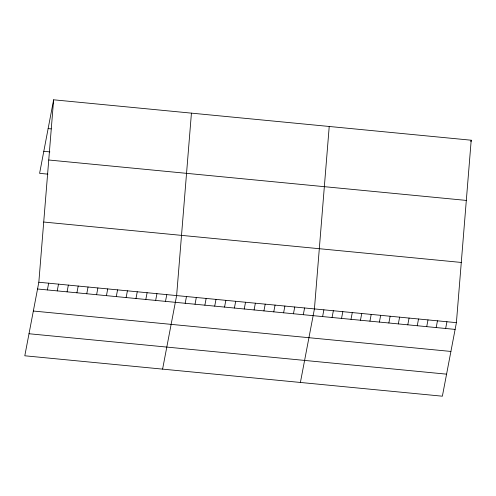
<?xml version="1.0" encoding="UTF-8"?>
<svg xmlns="http://www.w3.org/2000/svg" width="496" height="496" viewBox="0 0 496 496"><rect width="100%" height="100%" fill="white"/><g stroke="black" fill="none" stroke-linecap="round" stroke-linejoin="round"><path stroke-width="0.74" d="M38.831 282.243L53.63 99.801L471.2 140.213L456.401 322.654L442.37 396.199L24.8 355.787L38.831 282.243L456.401 322.654M191.431 113.138L176.626 295.579L162.595 369.123M329.226 126.474L314.427 308.915L300.396 382.459M53.63 99.801L39.599 173.346L47.932 174.152M47.387 289.937L48.67 283.197M57.226 290.892L58.516 284.146M67.072 291.846L68.355 285.101M76.911 292.795L78.201 286.049M86.757 293.75L88.046 287.004M96.602 294.705L97.886 287.959M106.442 295.653L107.731 288.908M116.287 296.608L117.571 289.862M126.127 297.563L127.416 290.817M135.972 298.511L137.256 291.766M145.812 299.466L147.101 292.721M155.657 300.415L156.941 293.669M165.497 301.37L166.786 294.624M185.182 303.273L186.471 296.527M195.027 304.228L196.311 297.482M204.867 305.183L206.156 298.437M214.712 306.131L215.996 299.386M224.552 307.086L225.841 300.34M234.397 308.035L235.687 301.295M244.237 308.989L245.526 302.244M254.082 309.944L255.372 303.199M263.928 310.893L265.211 304.147M273.767 311.848L275.057 305.102M283.613 312.802L284.896 306.057M293.452 313.751L294.742 307.005M303.298 314.706L304.581 307.96M322.605 316.572L323.888 309.826M332.066 317.49L333.355 310.744M341.533 318.407L342.823 311.662M351.001 319.319L352.284 312.579M360.462 320.236L361.751 313.491M369.929 321.154L371.213 314.408M379.39 322.071L380.68 315.326M388.858 322.983L390.141 316.237M398.325 323.9L399.609 317.155M407.786 324.818L409.076 318.072M417.254 325.736L418.537 318.99M426.715 326.647L428.005 319.901M470.915 141.707L471.2 140.213M436.182 327.565L437.466 320.819M445.65 328.482L446.933 321.737M48.137 128.588L51.169 128.886M43.809 151.305L49.867 151.888M48.744 160.003L466.314 200.415M43.716 222.034L461.28 262.446M37.541 288.988L455.111 329.4M33.337 311.029L450.907 351.441M29.004 333.746L446.574 374.158"/></g></svg>
